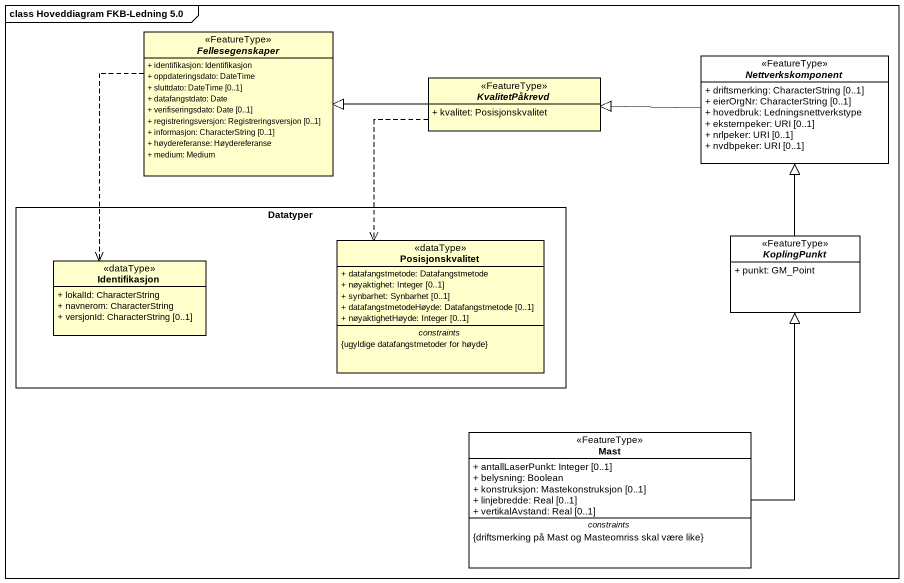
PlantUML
@startuml
mainframe class Hoveddiagram FKB-Ledning 5.0
hide circle
hide empty members
skinparam classAttributeIconSize 0
abstract class Fellesegenskaper <<FeatureType>> {
  + identifikasjon: Identifikasjon
  + oppdateringsdato: DateTime
  + sluttdato: DateTime [0..1]
  + datafangstdato: Date
  + verifiseringsdato: Date [0..1]
  + registreringsversjon: Registreringsversjon [0..1]
  + informasjon: CharacterString [0..1]
  + høydereferanse: Høydereferanse
  + medium: Medium
}
abstract class KvalitetPåkrevd <<FeatureType>> {
  + kvalitet: Posisjonskvalitet
}
abstract class Nettverkskomponent <<FeatureType>> #FFFFFF {
  + driftsmerking: CharacterString [0..1]
  + eierOrgNr: CharacterString [0..1]
  + hovedbruk: Ledningsnettverkstype
  + eksternpeker: URI [0..1]
  + nrlpeker: URI [0..1]
  + nvdbpeker: URI [0..1]
}
rectangle Datatyper {
  class Posisjonskvalitet <<dataType>> {
    + datafangstmetode: Datafangstmetode
    + nøyaktighet: Integer [0..1]
    + synbarhet: Synbarhet [0..1]
    + datafangstmetodeHøyde: Datafangstmetode [0..1]
    + nøyaktighetHøyde: Integer [0..1]
    -- constraints --
    {ugyldige datafangstmetoder for høyde}
  }
  class Identifikasjon <<dataType>> {
    + lokalId: CharacterString
    + navnerom: CharacterString
    + versjonId: CharacterString [0..1]
  }
}
abstract class KoplingPunkt <<FeatureType>> #FFFFFF {
  + punkt: GM_Point
}
class Mast <<FeatureType>> #FFFFFF {
  + antallLaserPunkt: Integer [0..1]
  + belysning: Boolean
  + konstruksjon: Mastekonstruksjon [0..1]
  + linjebredde: Real [0..1]
  + vertikalAvstand: Real [0..1]
  -- constraints --
  {driftsmerking på Mast og Masteomriss skal være like}
}
Fellesegenskaper ..> Identifikasjon
KvalitetPåkrevd -left-|> Fellesegenskaper
KvalitetPåkrevd ..> Posisjonskvalitet
Nettverkskomponent -left-|> KvalitetPåkrevd
KoplingPunkt -up-|> Nettverkskomponent
Mast -up-|> KoplingPunkt
@enduml
